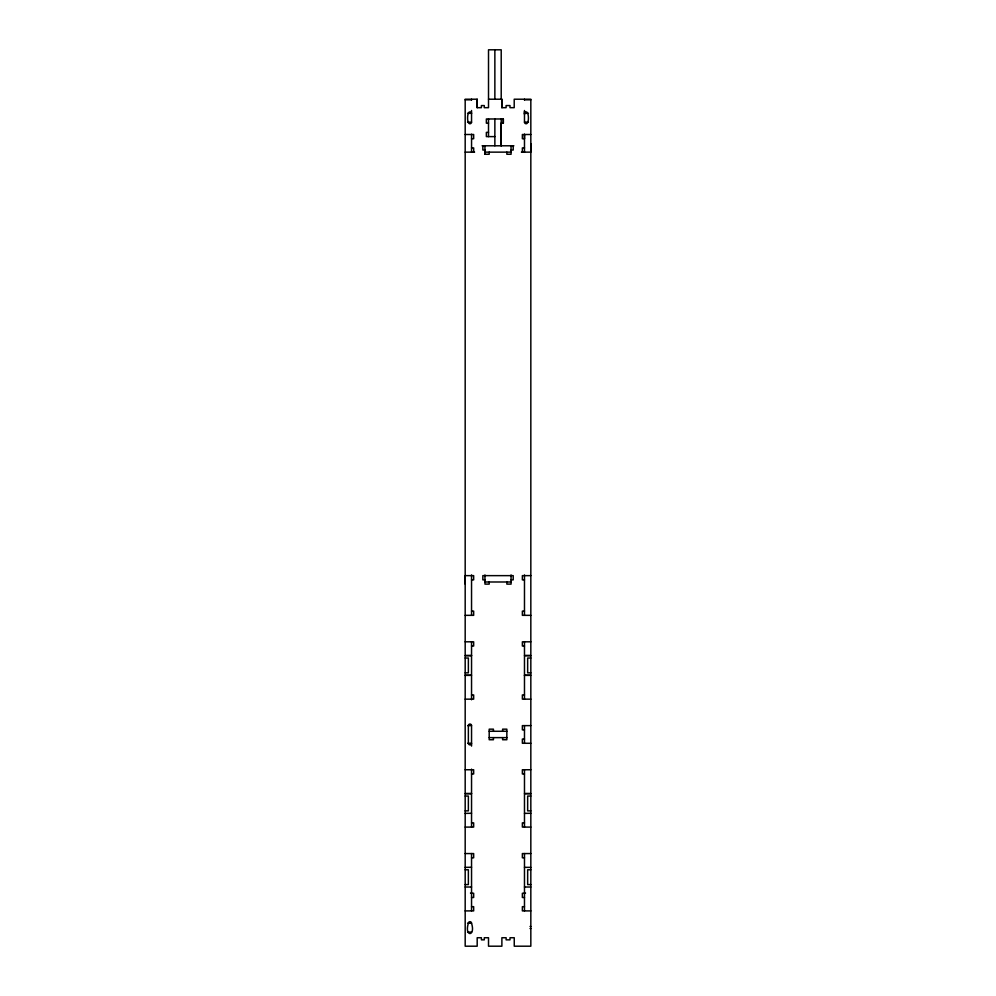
<?xml version="1.0" encoding="UTF-8"?>
<svg xmlns="http://www.w3.org/2000/svg" width="996" height="996" viewBox="0 0 996 996"><rect width="100%" height="100%" fill="white"/><g stroke="black" fill="none" stroke-linecap="round" stroke-linejoin="round"><path stroke-width="1.49" d="M465.182 584.117L465.182 575.638L473.66 575.638L473.66 579.871L471.544 579.871M489.198 152.139L489.198 154.268L484.965 154.268L484.965 150.023L482.848 150.023L482.848 145.79M501.212 123.205L501.212 145.79L501.212 118.972M530.831 143.673L530.831 152.139L521.406 152.139M524.481 113.058C528.565 108.041 529.225 120.354 527.656 122.147A1.594 1.594 0 0 1 526.062 123.741A1.594 1.594 0 0 1 524.481 122.147L524.481 110.506M501.212 99.214L501.212 49.8L488.513 49.8L488.513 107.68L484.243 107.68L484.28 105.564L481.392 105.564L481.392 107.68L477.159 107.68L477.184 99.214L465.182 99.214L465.182 946.2L477.184 946.2L477.184 937.734L481.417 937.734L481.417 939.851L484.28 939.851L484.28 937.734L488.513 937.734L488.513 946.2L501.884 946.2L501.884 937.734L506.13 937.734L506.13 939.851L510.002 939.851L510.002 937.734L514.247 937.734L514.247 946.2L530.831 946.2L530.831 99.214L514.21 99.214L514.21 107.68L509.977 107.68L510.002 105.564L506.093 105.564L506.093 107.68L501.86 107.68L501.86 99.214L488.513 99.214M465.182 99.812L471.544 99.812M524.481 99.812L530.831 99.812M467.572 113.32L471.544 113.32M524.481 113.32L528.453 113.32M501.187 123.205L503.329 123.205L503.329 118.972L486.359 118.972L486.359 123.205L488.513 123.205M467.572 122.147L471.544 122.147L471.544 110.506M524.481 122.147L528.453 122.147M488.513 132.381L486.359 132.381L486.359 136.614L494.863 136.614M465.182 134.497L473.66 134.497L473.66 138.73L471.544 138.73M530.831 134.497L522.365 134.497L522.365 138.73L524.481 138.73M482.114 145.79L513.874 145.79M471.544 147.906L473.685 147.906L473.685 152.139M524.506 147.906L522.365 147.906L522.39 152.139M511.085 150.023L513.201 150.023L513.201 145.79M465.182 152.139L474.582 152.139M484.94 152.139L511.048 152.139M530.831 575.638L522.365 575.638L522.365 579.871L524.481 579.871M484.965 579.871L482.848 579.871L482.848 575.638L513.201 575.638L513.201 579.871L511.085 579.871M484.952 581.988L511.06 581.988M471.544 611.108L473.66 611.108L473.66 615.341L465.182 615.341M524.481 611.108L522.365 611.108L522.365 615.341L530.831 615.341M465.182 641.81L473.66 641.81L473.66 646.043L471.544 646.043M530.831 641.81L522.365 641.81L522.365 646.043L524.481 646.043M466.24 655.53L471.544 655.53M525.539 655.53L530.831 655.53M465.182 655.617L471.544 655.617M524.481 655.617L530.831 655.617M465.182 658.032L468.369 658.032L468.369 672.848L465.182 672.848M530.831 658.032L527.656 658.032L527.656 672.848L530.831 672.848M465.182 675.276L471.544 675.276M524.481 675.276L530.831 675.276M465.182 675.363L470.486 675.363M524.481 675.363L529.772 675.363M471.544 694.922L473.66 694.922L473.66 699.155L465.182 699.155M524.481 694.922L522.365 694.922L522.365 699.155L530.831 699.155M467.734 725.623L471.544 725.623L471.544 746.104M530.831 725.623L522.365 725.623L522.365 729.869L524.481 729.869M489.185 731.276L506.827 731.276M489.185 737.625L506.827 737.625M524.481 739.044L522.365 739.044L522.365 743.277L530.831 743.277M467.734 743.277L471.544 743.277A1.594 1.594 0 0 1 469.95 744.859A1.594 1.594 0 0 1 468.369 743.277L468.369 725.623A1.594 1.594 0 0 1 469.95 724.042A1.594 1.594 0 0 1 471.544 725.623M465.182 769.746L473.66 769.746L473.66 773.979L471.544 773.979M530.831 769.746L522.365 769.746L522.365 773.979L524.481 773.979M466.24 793.551L471.544 793.551M525.539 793.551L530.831 793.551M465.182 793.638L471.544 793.638M524.481 793.638L530.831 793.638M465.182 796.053L468.369 796.053L468.369 810.869L465.182 810.869M530.831 796.053L527.656 796.053L527.656 810.869L530.831 810.869M465.182 813.383L471.544 813.296M524.481 813.383L530.831 813.296M471.544 822.858L473.66 822.858L473.66 827.091L465.182 827.091M524.481 822.858L522.365 822.858L522.365 827.091L530.831 827.091M465.182 853.56L473.66 853.56L473.66 857.793L471.544 857.793M530.831 853.56L522.365 853.56L522.365 857.793L524.481 857.793M465.182 867.354L471.544 867.267M524.481 867.354L530.831 867.354M465.182 869.782L468.369 869.782L468.369 884.597L465.182 884.597M530.831 869.782L527.656 869.782L527.656 884.597L530.831 884.597M465.182 887.013L471.544 887.013M524.481 887.013L530.831 887.013M470.486 893.076L471.544 893.076M524.481 893.076L525.539 893.076M471.544 893.263L473.66 893.263L473.66 897.496L471.544 897.496M524.481 893.263L522.365 893.263L522.365 897.496L524.481 897.496M471.544 906.671L473.66 906.671L473.66 910.904L465.182 910.904M524.481 906.671L522.365 906.671L522.365 910.904L530.831 910.904M467.572 923.255L471.544 923.255C475.876 936.95 464.024 936.95 468.369 923.255A1.594 1.594 0 0 1 469.95 921.673A1.594 1.594 0 0 1 471.544 923.255M530.034 926.442L530.831 926.442M530.034 928.558L530.831 928.558M467.572 932.082L471.544 932.082M471.544 113.058C467.448 108.041 466.788 120.354 468.369 122.147A1.594 1.594 0 0 0 469.95 123.741A1.594 1.594 0 0 0 471.544 122.147M524.506 111.378L524.506 114.428M524.506 134.211L524.506 138.78M524.481 99.214L524.481 100.061M524.481 134.497L524.481 152.139M524.481 574.941L524.481 615.341M524.481 641.81L524.481 699.155M524.481 725.623L524.481 743.277M524.481 769.746L524.481 827.091M524.481 853.56L524.481 910.904M511.048 145.79L511.085 154.268L506.852 154.268L506.852 152.139M511.06 574.941L511.085 584.117L506.852 584.117L506.852 581.988M503.304 118.972L503.304 123.205M502.607 731.276L502.607 729.159L506.852 729.159L506.852 739.742L502.607 739.742L502.607 737.625M501.884 99.214L501.884 107.68M494.863 49.8L494.863 99.214M494.863 118.972L494.863 145.79M493.431 731.276L493.431 729.159L489.198 729.159L489.198 739.742L493.431 739.742L493.431 737.625M489.198 581.988L489.198 584.117L484.965 584.117L484.952 574.941M488.513 118.972L488.513 136.614M484.94 145.79L484.965 154.268M477.159 99.214L477.159 107.68M471.544 99.214L471.544 100.061M471.569 134.211L471.544 152.139M471.544 574.941L471.544 615.341M471.544 641.81L471.544 699.777M471.544 769.124L471.544 827.091M471.544 853.56L471.544 910.904"/></g></svg>
